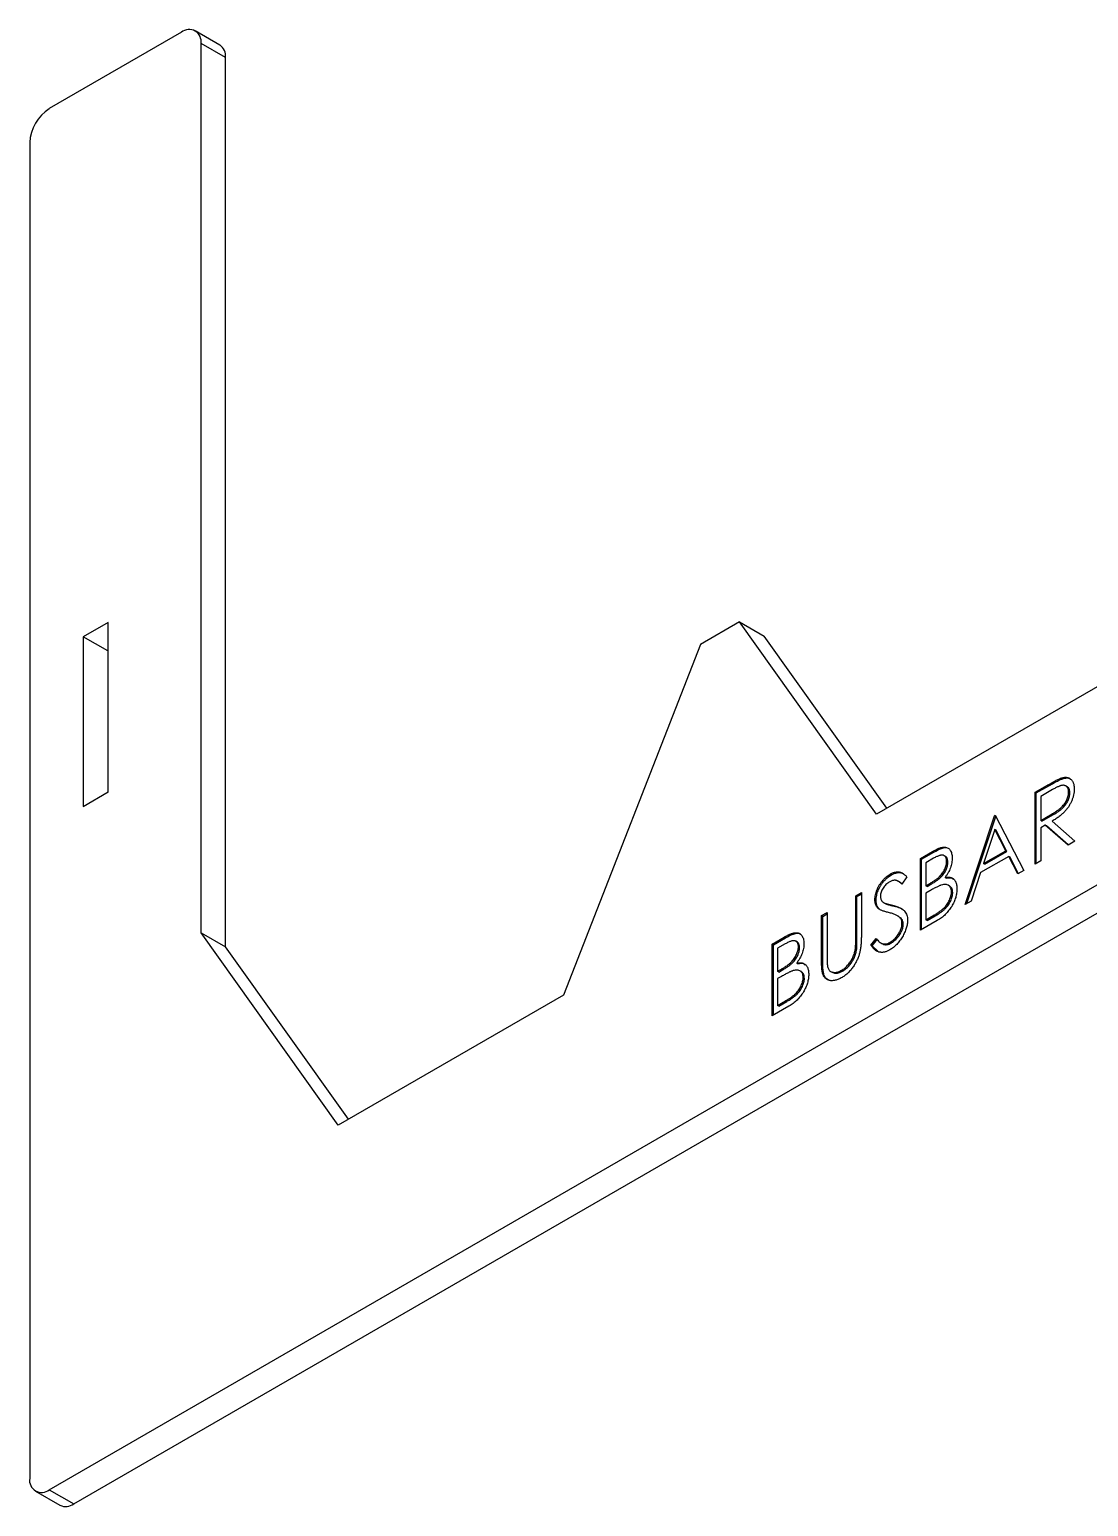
# Model space of a CAD drawing. Header units: millimetres. Extents: x 10 to 411, y 8 to 288.
# Drawn here: x 256.8 to 333.3, y 101.9 to 208.6 of the extents above; entities that cross this region are included whole.
import ezdxf

# ---------------------------------------------------------------- set-up
doc = ezdxf.new("R2010")
doc.units = ezdxf.units.MM

msp = doc.modelspace()

# ---------------------------------------------------------------- linework, layer by layer
at = {"color": 7, "linetype": 'Continuous', "lineweight": 25}
for p, q in [((267.76, 208.4), (258.21, 202.89)), ((270.53, 207.48), (268.76, 208.5)), ((269.17, 143.37), (269.17, 207.59)), ((270.94, 206.57), (269.17, 207.59)), ((270.94, 142.35), (270.94, 206.57)), ((256.8, 200.44), (256.8, 103.97)), ((258.21, 103.15), (393.98, 181.53)), ((259.98, 102.13), (395.75, 180.51)), ((262.47, 165.79), (260.67, 164.75)), ((262.47, 153.54), (262.47, 165.79)), ((308.06, 165.82), (305.24, 164.18)), ((317.96, 151.94), (308.06, 165.82)), ((308.06, 165.82), (309.83, 164.8)), ((260.67, 164.75), (260.67, 152.5)), ((262.44, 163.73), (260.67, 164.75)), ((318.7, 152.36), (309.83, 164.8)), ((262.47, 163.75), (262.44, 163.73)), ((262.44, 163.73), (262.44, 153.52)), ((305.24, 164.18), (295.34, 138.87)), ((334.23, 161.32), (317.96, 151.94)), ((329.4, 153.52), (330.3, 154.04)), ((329.49, 153.47), (330.39, 153.99)), ((330.65, 153.71), (329.81, 153.22)), ((330.39, 153.99), (330.3, 154.04)), ((331.41, 154.5), (331.32, 154.55)), ((331.71, 153.92), (331.6, 153.99)), ((260.67, 152.5), (262.47, 153.54)), ((329.4, 148.33), (329.4, 153.52)), ((329.49, 153.47), (329.4, 153.52)), ((329.49, 148.38), (329.49, 153.47)), ((329.81, 153.22), (329.81, 151.49)), ((331.91, 153.48), (331.82, 153.53)), ((324.34, 145.41), (326.47, 151.82)), ((324.47, 145.48), (326.56, 151.77)), ((326.47, 151.82), (326.53, 151.86)), ((326.56, 151.77), (326.47, 151.82)), ((326.53, 151.86), (328.6, 147.87)), ((326.56, 151.77), (326.57, 151.78)), ((329.81, 151.49), (330.63, 151.96)), ((329.9, 151.44), (329.81, 151.49)), ((329.9, 151.44), (330.72, 151.91)), ((330.72, 151.91), (330.63, 151.96)), ((326.49, 150.83), (325.68, 148.38)), ((327.28, 149.3), (326.49, 150.83)), ((326.58, 150.78), (326.49, 150.83)), ((327.37, 149.25), (326.58, 150.78)), ((330.14, 151.15), (329.81, 150.96)), ((329.81, 150.96), (329.81, 148.57)), ((331.78, 149.71), (330.14, 151.15)), ((330.22, 151.1), (330.14, 151.15)), ((331.8, 149.72), (330.22, 151.1)), ((330.63, 151.44), (332.28, 149.99)), ((332.28, 149.99), (331.78, 149.71)), ((321.12, 148.73), (321.99, 149.24)), ((321.12, 143.55), (321.12, 148.73)), ((321.2, 148.68), (321.12, 148.73)), ((321.2, 148.68), (322.08, 149.19)), ((321.2, 143.6), (321.2, 148.68)), ((322.07, 148.75), (321.52, 148.43)), ((321.52, 148.43), (321.52, 146.77)), ((322.08, 149.19), (321.99, 149.24)), ((322.95, 148.88), (322.84, 148.94)), ((323.1, 148.48), (323.01, 148.54)), ((327.5, 148.89), (325.46, 147.72)), ((325.68, 148.38), (327.28, 149.3)), ((325.77, 148.33), (325.68, 148.38)), ((325.77, 148.33), (327.37, 149.25)), ((327.37, 149.25), (327.28, 149.3)), ((328.16, 147.62), (327.5, 148.89)), ((327.59, 148.84), (327.5, 148.89)), ((328.21, 147.64), (327.59, 148.84)), ((329.81, 148.57), (329.4, 148.33)), ((319.03, 147.56), (318.94, 147.61)), ((320.14, 147.42), (319.77, 146.89)), ((322.99, 147.32), (322.9, 147.37)), ((325.46, 147.72), (324.78, 145.66)), ((328.6, 147.87), (328.16, 147.62)), ((316.45, 146.04), (316.86, 146.27)), ((316.54, 145.99), (316.86, 146.17)), ((316.86, 146.27), (316.86, 143.14)), ((319.62, 147.03), (319.51, 147.09)), ((321.52, 146.77), (321.79, 146.93)), ((321.61, 146.72), (321.52, 146.77)), ((321.79, 146.39), (321.52, 146.24)), ((321.52, 146.24), (321.52, 144.31)), ((321.61, 146.72), (321.88, 146.88)), ((321.88, 146.88), (321.79, 146.93)), ((323.23, 146.75), (323.12, 146.81)), ((323.45, 146.26), (323.36, 146.32)), ((316.45, 142.93), (316.45, 146.04)), ((316.54, 145.99), (316.45, 146.04)), ((316.54, 142.88), (316.54, 145.99)), ((317.92, 145.71), (317.83, 145.76)), ((318.17, 145.07), (318.08, 145.12)), ((318.49, 145.54), (318.6, 145.48)), ((318.62, 145.47), (318.53, 145.52)), ((319.22, 145.3), (319.14, 145.35)), ((324.78, 145.66), (324.34, 145.41)), ((313.98, 144.61), (314.38, 144.84)), ((313.98, 141.48), (313.98, 144.61)), ((314.07, 144.56), (313.98, 144.61)), ((314.07, 144.56), (314.38, 144.74)), ((314.07, 141.43), (314.07, 144.56)), ((314.38, 144.84), (314.38, 141.74)), ((319.57, 144.54), (319.46, 144.6)), ((319.72, 144.43), (319.63, 144.48)), ((319.88, 144.01), (319.79, 144.06)), ((322.33, 144.25), (321.12, 143.55)), ((321.52, 144.31), (322.09, 144.64)), ((321.61, 144.26), (321.52, 144.31)), ((321.61, 144.26), (322.18, 144.59)), ((322.18, 144.59), (322.09, 144.64)), ((279.07, 129.48), (269.17, 143.37)), ((269.17, 143.37), (270.94, 142.35)), ((310.41, 142.55), (311.28, 143.06)), ((310.5, 142.5), (311.37, 143.01)), ((311.37, 143.01), (311.28, 143.06)), ((316.54, 142.88), (316.45, 142.93)), ((317.55, 142.49), (317.93, 142.97)), ((279.81, 129.91), (270.94, 142.35)), ((310.41, 137.37), (310.41, 142.55)), ((310.5, 142.5), (310.41, 142.55)), ((310.5, 137.42), (310.5, 142.5)), ((311.36, 142.57), (310.81, 142.25)), ((310.81, 142.25), (310.81, 140.59)), ((312.24, 142.7), (312.13, 142.76)), ((312.4, 142.3), (312.31, 142.35)), ((316.49, 142.05), (316.41, 142.1)), ((317.63, 142.44), (317.55, 142.49)), ((317.63, 142.44), (318.01, 142.92)), ((318.06, 142.01), (317.63, 142.44)), ((318.24, 142.65), (318.35, 142.59)), ((319, 142.62), (318.91, 142.67)), ((312.28, 141.14), (312.19, 141.19)), ((314.07, 141.43), (313.98, 141.48)), ((310.81, 140.59), (311.08, 140.75)), ((310.9, 140.54), (310.81, 140.59)), ((311.08, 140.21), (310.81, 140.06)), ((310.81, 140.06), (310.81, 138.13)), ((310.9, 140.54), (311.17, 140.7)), ((311.17, 140.7), (311.08, 140.75)), ((312.53, 140.57), (312.42, 140.63)), ((312.74, 140.08), (312.65, 140.13)), ((314.15, 140.38), (314.06, 140.43)), ((314.63, 140.58), (314.74, 140.52)), ((315.53, 140.62), (315.44, 140.67)), ((295.34, 138.87), (279.07, 129.48)), ((311.62, 138.07), (310.41, 137.37)), ((310.81, 138.13), (311.38, 138.46)), ((310.9, 138.08), (310.81, 138.13)), ((310.9, 138.08), (311.47, 138.41)), ((311.47, 138.41), (311.38, 138.46)), ((257.21, 103.05), (258.98, 102.03)), ((258.21, 103.15), (259.98, 102.13))]:
    msp.add_line(p, q, dxfattribs=at)
for centre, radius, start, end in [((268.31, 207.73), 0.873, 350.786, 129.2033), ((269.96, 206.68), 0.986, 353.7012, 54.9867), ((259.87, 200.3), 3.07, 122.6055, 177.3945), ((257.66, 103.83), 0.873, 170.786, 309.2033), ((259.4, 102.95), 1.01, 245.6929, 305.6176)]:
    msp.add_arc(centre, radius, start, end, dxfattribs=at)
for points, knots in [([(330.3, 154.04), (330.36, 154.07), (330.48, 154.14), (330.64, 154.23), (330.79, 154.31), (330.93, 154.38), (331.05, 154.44), (331.15, 154.49), (331.24, 154.53), (331.3, 154.55), (331.32, 154.55)], [0, 0, 0, 0, 0.176258, 0.338434, 0.484822, 0.617158, 0.734698, 0.837385, 0.926372, 1, 1, 1, 1]), ([(330.39, 153.99), (330.45, 154.02), (330.57, 154.09), (330.73, 154.18), (330.88, 154.26), (331.02, 154.33), (331.14, 154.39), (331.24, 154.44), (331.33, 154.48), (331.38, 154.49), (331.41, 154.5)], [0, 0, 0, 0, 0.176258, 0.338434, 0.484822, 0.617158, 0.734698, 0.837385, 0.926372, 1, 1, 1, 1]), ([(332.23, 153.76), (332.22, 153.69), (332.22, 153.55), (332.19, 153.34), (332.13, 153.12), (332.05, 152.91), (331.95, 152.7), (331.84, 152.5), (331.7, 152.31), (331.57, 152.15), (331.45, 152.04), (331.36, 151.95), (331.26, 151.86), (331.15, 151.77), (331.03, 151.69), (330.91, 151.6), (330.77, 151.52), (330.68, 151.46), (330.63, 151.44)], [0, 0, 0, 0, 0.07878, 0.153721, 0.226714, 0.299191, 0.37119, 0.443006, 0.516689, 0.593217, 0.633873, 0.676989, 0.7229, 0.771959, 0.824211, 0.879379, 0.937948, 1, 1, 1, 1]), ([(331.82, 153.53), (331.82, 153.57), (331.82, 153.65), (331.79, 153.76), (331.75, 153.85), (331.69, 153.92), (331.62, 153.98), (331.54, 154.01), (331.45, 154.03), (331.37, 154.02), (331.29, 154.01), (331.23, 153.99), (331.15, 153.96), (331.07, 153.92), (330.98, 153.88), (330.87, 153.83), (330.76, 153.77), (330.69, 153.73), (330.65, 153.71)], [0, 0, 0, 0, 0.068814, 0.136365, 0.204019, 0.273064, 0.342913, 0.410965, 0.479169, 0.549308, 0.587652, 0.630647, 0.678879, 0.731934, 0.791111, 0.855283, 0.925086, 1, 1, 1, 1]), ([(331.32, 154.55), (331.35, 154.56), (331.42, 154.58), (331.51, 154.6), (331.6, 154.6), (331.69, 154.6), (331.76, 154.58), (331.84, 154.56), (331.91, 154.52), (331.97, 154.47), (332.03, 154.42), (332.09, 154.35), (332.13, 154.28), (332.16, 154.19), (332.19, 154.1), (332.21, 154), (332.22, 153.88), (332.22, 153.8), (332.23, 153.76)], [0, 0, 0, 0, 0.064217, 0.127064, 0.188745, 0.249132, 0.309453, 0.369827, 0.43065, 0.492352, 0.554072, 0.61569, 0.676798, 0.738439, 0.801317, 0.865185, 0.931641, 1, 1, 1, 1]), ([(331.41, 154.5), (331.55, 154.54), (331.77, 154.59), (331.92, 154.49), (331.97, 154.45)], [0, 0, 0, 0, 0.6634138, 1, 1, 1, 1]), ([(331.91, 153.48), (331.91, 153.55), (331.9, 153.7), (331.82, 153.85), (331.73, 153.9), (331.7, 153.92)], [0, 0, 0, 0, 0.356796, 0.713599, 1, 1, 1, 1]), ([(330.63, 151.96), (330.67, 151.98), (330.74, 152.02), (330.85, 152.09), (330.95, 152.16), (331.04, 152.22), (331.13, 152.28), (331.2, 152.34), (331.27, 152.4), (331.35, 152.48), (331.44, 152.58), (331.54, 152.7), (331.63, 152.84), (331.7, 152.98), (331.75, 153.12), (331.79, 153.26), (331.82, 153.4), (331.82, 153.48), (331.82, 153.53)], [0, 0, 0, 0, 0.071668, 0.138913, 0.201185, 0.259124, 0.312255, 0.360682, 0.405086, 0.445102, 0.518778, 0.589462, 0.658462, 0.727283, 0.796322, 0.863175, 0.930949, 1, 1, 1, 1]), ([(330.72, 151.91), (330.76, 151.93), (330.83, 151.97), (330.94, 152.04), (331.04, 152.1), (331.13, 152.17), (331.22, 152.23), (331.29, 152.29), (331.36, 152.35), (331.44, 152.43), (331.53, 152.53), (331.63, 152.65), (331.71, 152.79), (331.78, 152.93), (331.84, 153.07), (331.88, 153.21), (331.91, 153.35), (331.91, 153.43), (331.91, 153.48)], [0, 0, 0, 0, 0.071668, 0.138913, 0.201185, 0.259124, 0.312255, 0.360682, 0.405086, 0.445102, 0.518778, 0.589462, 0.658462, 0.727283, 0.796322, 0.863175, 0.930949, 1, 1, 1, 1]), ([(321.99, 149.24), (322.03, 149.26), (322.12, 149.31), (322.24, 149.37), (322.35, 149.43), (322.46, 149.47), (322.55, 149.51), (322.65, 149.53), (322.73, 149.55), (322.83, 149.56), (322.94, 149.56), (323.06, 149.52), (323.17, 149.46), (323.26, 149.37), (323.33, 149.25), (323.38, 149.11), (323.41, 148.96), (323.42, 148.84), (323.42, 148.78)], [0, 0, 0, 0, 0.062594, 0.121323, 0.17668, 0.228365, 0.276868, 0.321879, 0.364099, 0.403356, 0.477968, 0.550535, 0.623584, 0.698175, 0.773354, 0.847281, 0.922818, 1, 1, 1, 1]), ([(322.08, 149.19), (322.27, 149.29), (322.64, 149.49), (323.06, 149.57), (323.18, 149.45), (323.18, 149.44)], [0, 0, 0, 0, 0.4867958, 0.9688972, 1, 1, 1, 1]), ([(321.79, 146.93), (321.83, 146.95), (321.9, 147), (322.02, 147.06), (322.12, 147.13), (322.21, 147.2), (322.3, 147.26), (322.38, 147.32), (322.45, 147.38), (322.53, 147.46), (322.62, 147.56), (322.72, 147.69), (322.81, 147.83), (322.88, 147.97), (322.94, 148.12), (322.98, 148.26), (323.01, 148.4), (323.01, 148.49), (323.01, 148.54)], [0, 0, 0, 0, 0.072301, 0.1397003, 0.2022885, 0.2605995, 0.3131903, 0.3617389, 0.4057065, 0.44554, 0.518832, 0.5897782, 0.6588675, 0.7284305, 0.7972827, 0.8648154, 0.9313638, 1, 1, 1, 1]), ([(321.88, 146.88), (321.92, 146.9), (321.99, 146.95), (322.1, 147.01), (322.21, 147.08), (322.3, 147.15), (322.39, 147.21), (322.47, 147.27), (322.54, 147.33), (322.62, 147.41), (322.71, 147.51), (322.81, 147.64), (322.9, 147.78), (322.97, 147.92), (323.03, 148.07), (323.07, 148.21), (323.1, 148.35), (323.1, 148.44), (323.1, 148.48)], [0, 0, 0, 0, 0.072301, 0.1397003, 0.2022885, 0.2605995, 0.3131903, 0.3617389, 0.4057065, 0.44554, 0.518832, 0.5897782, 0.6588675, 0.7284305, 0.7972827, 0.8648154, 0.9313638, 1, 1, 1, 1]), ([(323.01, 148.54), (323.01, 148.56), (323.01, 148.62), (323, 148.7), (322.98, 148.76), (322.96, 148.82), (322.93, 148.87), (322.89, 148.91), (322.84, 148.94), (322.79, 148.97), (322.73, 148.98), (322.66, 148.98), (322.58, 148.97), (322.49, 148.95), (322.4, 148.91), (322.29, 148.87), (322.18, 148.82), (322.1, 148.77), (322.07, 148.75)], [0, 0, 0, 0, 0.0570031, 0.1118179, 0.1644024, 0.2158698, 0.2668411, 0.317479, 0.3699021, 0.4234004, 0.4797184, 0.5392415, 0.6024307, 0.6710295, 0.7444848, 0.823454, 0.9087403, 1, 1, 1, 1]), ([(323.42, 148.78), (323.42, 148.72), (323.41, 148.61), (323.39, 148.43), (323.35, 148.24), (323.29, 148.06), (323.21, 147.88), (323.13, 147.71), (323.02, 147.54), (322.94, 147.43), (322.9, 147.37)], [0, 0, 0, 0, 0.130569, 0.256581, 0.380552, 0.503623, 0.625739, 0.747549, 0.871766, 1, 1, 1, 1]), ([(323.1, 148.48), (323.09, 148.61), (323.08, 148.78), (322.97, 148.86), (322.94, 148.88)], [0, 0, 0, 0, 0.692545, 1, 1, 1, 1]), ([(317.83, 145.76), (317.84, 145.82), (317.84, 145.93), (317.87, 146.1), (317.91, 146.28), (317.97, 146.46), (318.05, 146.63), (318.15, 146.81), (318.26, 146.97), (318.38, 147.13), (318.51, 147.27), (318.65, 147.41), (318.79, 147.52), (318.89, 147.58), (318.94, 147.61)], [0, 0, 0, 0, 0.083785, 0.16578, 0.24628, 0.327461, 0.408797, 0.489715, 0.571376, 0.655523, 0.741019, 0.826547, 0.911989, 1, 1, 1, 1]), ([(317.92, 145.71), (317.92, 145.77), (317.93, 145.88), (317.96, 146.05), (318, 146.23), (318.06, 146.41), (318.14, 146.58), (318.23, 146.76), (318.34, 146.92), (318.46, 147.08), (318.6, 147.22), (318.74, 147.35), (318.88, 147.47), (318.98, 147.53), (319.03, 147.56)], [0, 0, 0, 0, 0.083785, 0.16578, 0.24628, 0.327461, 0.408797, 0.489715, 0.571376, 0.655523, 0.741019, 0.826547, 0.911989, 1, 1, 1, 1]), ([(318.94, 147.61), (318.99, 147.64), (319.1, 147.7), (319.25, 147.75), (319.4, 147.77), (319.52, 147.77), (319.62, 147.76), (319.69, 147.74), (319.76, 147.71), (319.83, 147.67), (319.91, 147.62), (319.98, 147.56), (320.06, 147.5), (320.11, 147.45), (320.14, 147.42)], [0, 0, 0, 0, 0.107233, 0.213252, 0.31883, 0.426794, 0.483646, 0.543604, 0.608308, 0.677127, 0.750686, 0.828713, 0.91219, 1, 1, 1, 1]), ([(319.03, 147.56), (319.17, 147.62), (319.44, 147.75), (319.74, 147.73), (319.87, 147.63), (319.9, 147.6)], [0, 0, 0, 0, 0.4156166, 0.8312351, 1, 1, 1, 1]), ([(322.9, 147.37), (322.95, 147.38), (323.05, 147.39), (323.18, 147.4), (323.3, 147.38), (323.4, 147.34), (323.48, 147.3), (323.55, 147.23), (323.61, 147.15), (323.67, 147.06), (323.71, 146.95), (323.74, 146.83), (323.76, 146.69), (323.76, 146.6), (323.76, 146.55)], [0, 0, 0, 0, 0.106057, 0.202914, 0.2903, 0.370223, 0.446384, 0.521397, 0.598291, 0.676142, 0.755529, 0.834887, 0.916646, 1, 1, 1, 1]), ([(322.99, 147.32), (323.13, 147.35), (323.33, 147.38), (323.46, 147.28), (323.51, 147.24)], [0, 0, 0, 0, 0.693353, 1, 1, 1, 1]), ([(318.9, 147.05), (318.85, 147.02), (318.76, 146.97), (318.63, 146.86), (318.52, 146.73), (318.42, 146.59), (318.34, 146.45), (318.28, 146.3), (318.24, 146.15), (318.24, 146.06), (318.24, 146.02)], [0, 0, 0, 0, 0.1430731, 0.275903, 0.4023709, 0.5284136, 0.6503564, 0.7658951, 0.8807741, 1, 1, 1, 1]), ([(319.77, 146.89), (319.75, 146.91), (319.71, 146.95), (319.64, 147), (319.58, 147.05), (319.52, 147.08), (319.47, 147.12), (319.41, 147.14), (319.36, 147.15), (319.3, 147.17), (319.22, 147.17), (319.11, 147.15), (319.01, 147.11), (318.93, 147.07), (318.9, 147.05)], [0, 0, 0, 0, 0.098469, 0.189629, 0.274184, 0.352183, 0.423199, 0.488551, 0.548473, 0.60144, 0.701198, 0.799592, 0.898545, 1, 1, 1, 1]), ([(319.78, 146.91), (319.74, 146.94), (319.69, 146.99), (319.63, 147.02), (319.61, 147.03)], [0, 0, 0, 0, 0.704684, 1, 1, 1, 1]), ([(322.63, 146.82), (322.6, 146.81), (322.56, 146.79), (322.48, 146.76), (322.39, 146.72), (322.29, 146.67), (322.18, 146.62), (322.06, 146.55), (321.93, 146.47), (321.83, 146.42), (321.79, 146.39)], [0, 0, 0, 0, 0.079306, 0.171953, 0.277057, 0.394731, 0.526177, 0.671345, 0.829285, 1, 1, 1, 1]), ([(322.09, 144.64), (322.13, 144.67), (322.21, 144.71), (322.33, 144.78), (322.43, 144.85), (322.53, 144.92), (322.62, 144.99), (322.7, 145.05), (322.77, 145.12), (322.86, 145.2), (322.95, 145.3), (323.05, 145.44), (323.14, 145.58), (323.22, 145.74), (323.28, 145.89), (323.33, 146.04), (323.36, 146.18), (323.36, 146.27), (323.36, 146.32)], [0, 0, 0, 0, 0.0725025, 0.139739, 0.2017951, 0.2598219, 0.312206, 0.3607734, 0.4045403, 0.4436981, 0.5168408, 0.5878743, 0.6579654, 0.7289694, 0.7993077, 0.8666358, 0.9331163, 1, 1, 1, 1]), ([(322.18, 144.59), (322.22, 144.62), (322.3, 144.66), (322.42, 144.73), (322.52, 144.8), (322.62, 144.87), (322.71, 144.94), (322.79, 145), (322.86, 145.07), (322.94, 145.15), (323.04, 145.25), (323.14, 145.39), (323.23, 145.53), (323.31, 145.68), (323.37, 145.84), (323.42, 145.99), (323.44, 146.13), (323.45, 146.22), (323.45, 146.26)], [0, 0, 0, 0, 0.0725025, 0.139739, 0.2017951, 0.2598219, 0.312206, 0.3607734, 0.4045403, 0.4436981, 0.5168408, 0.5878743, 0.6579654, 0.7289694, 0.7993077, 0.8666358, 0.9331163, 1, 1, 1, 1]), ([(323.76, 146.55), (323.76, 146.5), (323.76, 146.4), (323.74, 146.24), (323.71, 146.08), (323.67, 145.92), (323.61, 145.76), (323.55, 145.6), (323.47, 145.44), (323.38, 145.28), (323.27, 145.12), (323.16, 144.97), (323.04, 144.83), (322.92, 144.69), (322.78, 144.57), (322.64, 144.45), (322.49, 144.34), (322.38, 144.28), (322.33, 144.25)], [0, 0, 0, 0, 0.06116, 0.120335, 0.17818, 0.235235, 0.292683, 0.351186, 0.410457, 0.47172, 0.533761, 0.595739, 0.657888, 0.721295, 0.786823, 0.854686, 0.925478, 1, 1, 1, 1]), ([(323.36, 146.32), (323.36, 146.34), (323.36, 146.4), (323.35, 146.47), (323.33, 146.54), (323.31, 146.6), (323.28, 146.66), (323.25, 146.71), (323.21, 146.75), (323.15, 146.8), (323.06, 146.85), (322.93, 146.87), (322.79, 146.86), (322.68, 146.83), (322.63, 146.82)], [0, 0, 0, 0, 0.060287, 0.119602, 0.177503, 0.235143, 0.292133, 0.350871, 0.410098, 0.470732, 0.594829, 0.722579, 0.856691, 1, 1, 1, 1]), ([(323.45, 146.26), (323.44, 146.39), (323.42, 146.61), (323.28, 146.7), (323.22, 146.74)], [0, 0, 0, 0, 0.551266, 1, 1, 1, 1]), ([(318.08, 145.12), (318.07, 145.14), (318.03, 145.17), (317.97, 145.24), (317.93, 145.31), (317.9, 145.39), (317.87, 145.47), (317.85, 145.56), (317.84, 145.66), (317.83, 145.73), (317.83, 145.76)], [0, 0, 0, 0, 0.133507, 0.262559, 0.388264, 0.512667, 0.633722, 0.755394, 0.877553, 1, 1, 1, 1]), ([(318.17, 145.07), (318.15, 145.09), (318.11, 145.12), (318.06, 145.19), (318.02, 145.26), (317.98, 145.34), (317.96, 145.42), (317.94, 145.51), (317.92, 145.61), (317.92, 145.68), (317.92, 145.71)], [0, 0, 0, 0, 0.133507, 0.262559, 0.388264, 0.512667, 0.633722, 0.755394, 0.877553, 1, 1, 1, 1]), ([(318.82, 144.84), (318.77, 144.85), (318.68, 144.87), (318.56, 144.91), (318.44, 144.94), (318.34, 144.98), (318.26, 145.01), (318.19, 145.05), (318.13, 145.08), (318.1, 145.11), (318.08, 145.12)], [0, 0, 0, 0, 0.181535, 0.347082, 0.495568, 0.628357, 0.74552, 0.845831, 0.930782, 1, 1, 1, 1]), ([(318.24, 146.02), (318.24, 145.99), (318.24, 145.93), (318.25, 145.86), (318.27, 145.79), (318.3, 145.72), (318.34, 145.66), (318.39, 145.61), (318.46, 145.56), (318.51, 145.53), (318.53, 145.52)], [0, 0, 0, 0, 0.1072852, 0.2147459, 0.3229386, 0.4341162, 0.5534123, 0.686073, 0.834256, 1, 1, 1, 1]), ([(318.53, 145.52), (318.54, 145.51), (318.57, 145.5), (318.61, 145.49), (318.67, 145.47), (318.73, 145.45), (318.82, 145.43), (318.91, 145.4), (319.02, 145.38), (319.1, 145.36), (319.14, 145.35)], [0, 0, 0, 0, 0.052594, 0.124952, 0.218094, 0.333502, 0.468789, 0.624938, 0.801683, 1, 1, 1, 1]), ([(318.62, 145.47), (318.63, 145.46), (318.65, 145.45), (318.7, 145.44), (318.75, 145.42), (318.82, 145.4), (318.9, 145.38), (319, 145.35), (319.11, 145.33), (319.18, 145.31), (319.22, 145.3)], [0, 0, 0, 0, 0.052594, 0.124952, 0.218094, 0.333502, 0.468789, 0.624938, 0.801683, 1, 1, 1, 1]), ([(319.14, 145.35), (319.19, 145.34), (319.28, 145.31), (319.41, 145.27), (319.54, 145.22), (319.65, 145.17), (319.74, 145.12), (319.83, 145.07), (319.91, 145.01), (319.99, 144.92), (320.07, 144.81), (320.14, 144.65), (320.19, 144.48), (320.19, 144.35), (320.19, 144.29)], [0, 0, 0, 0, 0.096972, 0.187773, 0.272396, 0.351321, 0.424335, 0.491909, 0.554233, 0.611268, 0.716348, 0.81454, 0.908495, 1, 1, 1, 1]), ([(319.22, 145.3), (319.37, 145.26), (319.58, 145.21), (319.76, 145.1), (319.82, 145.06)], [0, 0, 0, 0, 0.670506, 1, 1, 1, 1]), ([(319.63, 144.48), (319.61, 144.5), (319.57, 144.53), (319.5, 144.58), (319.41, 144.63), (319.32, 144.68), (319.21, 144.72), (319.09, 144.76), (318.96, 144.8), (318.87, 144.82), (318.82, 144.84)], [0, 0, 0, 0, 0.090279, 0.18953, 0.299198, 0.418926, 0.548376, 0.688136, 0.839084, 1, 1, 1, 1]), ([(320.19, 144.29), (320.19, 144.24), (320.19, 144.15), (320.17, 144), (320.14, 143.85), (320.1, 143.7), (320.05, 143.55), (319.98, 143.4), (319.91, 143.24), (319.82, 143.08), (319.73, 142.93), (319.62, 142.79), (319.52, 142.65), (319.41, 142.53), (319.29, 142.42), (319.17, 142.31), (319.04, 142.22), (318.96, 142.17), (318.91, 142.14)], [0, 0, 0, 0, 0.061484, 0.121775, 0.18092, 0.240256, 0.300114, 0.361146, 0.423501, 0.488669, 0.553954, 0.617581, 0.680238, 0.742187, 0.804663, 0.868259, 0.93302, 1, 1, 1, 1]), ([(318.91, 142.67), (318.95, 142.7), (319.03, 142.75), (319.14, 142.84), (319.26, 142.94), (319.36, 143.05), (319.46, 143.17), (319.55, 143.3), (319.62, 143.43), (319.68, 143.56), (319.73, 143.69), (319.77, 143.82), (319.79, 143.95), (319.79, 144.02), (319.79, 144.06)], [0, 0, 0, 0, 0.091264, 0.18093, 0.270088, 0.360156, 0.448343, 0.532666, 0.613834, 0.693982, 0.772716, 0.849335, 0.923967, 1, 1, 1, 1]), ([(319, 142.62), (319.04, 142.65), (319.12, 142.7), (319.23, 142.79), (319.34, 142.89), (319.45, 143), (319.55, 143.12), (319.64, 143.25), (319.71, 143.38), (319.77, 143.51), (319.82, 143.64), (319.86, 143.77), (319.88, 143.89), (319.88, 143.97), (319.88, 144.01)], [0, 0, 0, 0, 0.091264, 0.18093, 0.270088, 0.360156, 0.448343, 0.532666, 0.613834, 0.693982, 0.772716, 0.849335, 0.923967, 1, 1, 1, 1]), ([(319.79, 144.06), (319.79, 144.1), (319.79, 144.19), (319.75, 144.3), (319.7, 144.4), (319.65, 144.45), (319.63, 144.48)], [0, 0, 0, 0, 0.234723, 0.477158, 0.728556, 1, 1, 1, 1]), ([(319.88, 144.01), (319.88, 144.05), (319.87, 144.14), (319.84, 144.25), (319.79, 144.35), (319.74, 144.4), (319.72, 144.43)], [0, 0, 0, 0, 0.234723, 0.477158, 0.728556, 1, 1, 1, 1]), ([(311.28, 143.06), (311.33, 143.08), (311.41, 143.13), (311.53, 143.19), (311.64, 143.25), (311.75, 143.29), (311.85, 143.33), (311.94, 143.35), (312.02, 143.37), (312.12, 143.38), (312.23, 143.38), (312.35, 143.34), (312.46, 143.28), (312.55, 143.19), (312.62, 143.07), (312.67, 142.93), (312.71, 142.78), (312.71, 142.66), (312.71, 142.6)], [0, 0, 0, 0, 0.062594, 0.121323, 0.17668, 0.228365, 0.276868, 0.321879, 0.364099, 0.403356, 0.477968, 0.550535, 0.623584, 0.698175, 0.773354, 0.847281, 0.922818, 1, 1, 1, 1]), ([(311.37, 143.01), (311.56, 143.11), (311.93, 143.3), (312.36, 143.39), (312.47, 143.27), (312.48, 143.26)], [0, 0, 0, 0, 0.486796, 0.968897, 1, 1, 1, 1]), ([(316.86, 143.14), (316.86, 143.09), (316.85, 142.98), (316.85, 142.81), (316.84, 142.65), (316.83, 142.5), (316.81, 142.35), (316.79, 142.22), (316.77, 142.08), (316.74, 141.95), (316.71, 141.83), (316.67, 141.7), (316.63, 141.58), (316.57, 141.45), (316.51, 141.33), (316.44, 141.2), (316.37, 141.07), (316.29, 140.94), (316.2, 140.82), (316.11, 140.7), (316.01, 140.59), (315.91, 140.49), (315.8, 140.39), (315.69, 140.3), (315.58, 140.22), (315.5, 140.17), (315.46, 140.15)], [0, 0, 0, 0, 0.054858, 0.1070588, 0.1569784, 0.2039923, 0.2484915, 0.2904833, 0.330489, 0.3678859, 0.4038581, 0.4400093, 0.476295, 0.5127923, 0.5504848, 0.5883811, 0.6276453, 0.6679795, 0.7084328, 0.7486023, 0.7890878, 0.8294612, 0.870371, 0.9122142, 0.9555466, 1, 1, 1, 1]), ([(316.41, 142.1), (316.41, 142.12), (316.42, 142.17), (316.43, 142.24), (316.44, 142.33), (316.44, 142.43), (316.45, 142.54), (316.45, 142.66), (316.45, 142.79), (316.45, 142.89), (316.45, 142.93)], [0, 0, 0, 0, 0.069835, 0.155621, 0.257802, 0.373811, 0.506402, 0.655564, 0.820079, 1, 1, 1, 1]), ([(317.93, 142.97), (317.96, 142.92), (318.03, 142.83), (318.14, 142.72), (318.26, 142.64), (318.38, 142.58), (318.51, 142.56), (318.64, 142.57), (318.77, 142.6), (318.87, 142.65), (318.91, 142.67)], [0, 0, 0, 0, 0.159004, 0.304646, 0.438547, 0.562322, 0.677433, 0.786897, 0.893611, 1, 1, 1, 1]), ([(311.08, 140.75), (311.12, 140.77), (311.2, 140.82), (311.31, 140.88), (311.41, 140.95), (311.51, 141.02), (311.59, 141.08), (311.67, 141.14), (311.74, 141.2), (311.82, 141.28), (311.91, 141.38), (312.01, 141.51), (312.1, 141.65), (312.17, 141.79), (312.23, 141.94), (312.28, 142.08), (312.3, 142.22), (312.31, 142.31), (312.31, 142.35)], [0, 0, 0, 0, 0.072301, 0.1397, 0.202289, 0.2606, 0.31319, 0.361739, 0.405706, 0.44554, 0.518832, 0.589778, 0.658867, 0.72843, 0.797283, 0.864815, 0.931364, 1, 1, 1, 1]), ([(311.17, 140.7), (311.21, 140.72), (311.29, 140.76), (311.4, 140.83), (311.5, 140.9), (311.59, 140.96), (311.68, 141.03), (311.76, 141.09), (311.83, 141.15), (311.91, 141.23), (312, 141.33), (312.1, 141.46), (312.19, 141.6), (312.26, 141.74), (312.32, 141.89), (312.36, 142.03), (312.39, 142.17), (312.39, 142.26), (312.4, 142.3)], [0, 0, 0, 0, 0.072301, 0.1397, 0.202289, 0.2606, 0.31319, 0.361739, 0.405706, 0.44554, 0.518832, 0.589778, 0.658867, 0.72843, 0.797283, 0.864815, 0.931364, 1, 1, 1, 1]), ([(312.31, 142.35), (312.31, 142.38), (312.31, 142.44), (312.29, 142.51), (312.28, 142.58), (312.25, 142.64), (312.22, 142.69), (312.18, 142.73), (312.13, 142.76), (312.08, 142.78), (312.02, 142.8), (311.95, 142.8), (311.87, 142.79), (311.78, 142.77), (311.69, 142.73), (311.59, 142.69), (311.47, 142.63), (311.4, 142.59), (311.36, 142.57)], [0, 0, 0, 0, 0.057003, 0.111818, 0.164402, 0.21587, 0.266841, 0.317479, 0.369902, 0.4234, 0.479718, 0.539241, 0.602431, 0.67103, 0.744485, 0.823454, 0.90874, 1, 1, 1, 1]), ([(312.71, 142.6), (312.71, 142.54), (312.71, 142.42), (312.68, 142.24), (312.64, 142.06), (312.58, 141.88), (312.51, 141.7), (312.42, 141.53), (312.31, 141.36), (312.23, 141.25), (312.19, 141.19)], [0, 0, 0, 0, 0.130569, 0.256581, 0.380552, 0.503623, 0.625739, 0.747549, 0.871766, 1, 1, 1, 1]), ([(312.4, 142.3), (312.38, 142.43), (312.37, 142.6), (312.26, 142.68), (312.23, 142.7)], [0, 0, 0, 0, 0.692545, 1, 1, 1, 1]), ([(315.44, 140.67), (315.47, 140.69), (315.55, 140.74), (315.66, 140.82), (315.76, 140.92), (315.87, 141.02), (315.96, 141.14), (316.05, 141.26), (316.13, 141.39), (316.21, 141.52), (316.27, 141.66), (316.33, 141.8), (316.37, 141.95), (316.39, 142.05), (316.41, 142.1)], [0, 0, 0, 0, 0.082891, 0.165303, 0.247762, 0.331528, 0.41528, 0.496366, 0.577151, 0.657783, 0.739322, 0.823793, 0.909476, 1, 1, 1, 1]), ([(315.53, 140.62), (315.56, 140.64), (315.64, 140.69), (315.74, 140.77), (315.85, 140.87), (315.95, 140.97), (316.05, 141.09), (316.14, 141.21), (316.22, 141.34), (316.3, 141.47), (316.36, 141.61), (316.42, 141.75), (316.46, 141.9), (316.48, 142), (316.49, 142.05)], [0, 0, 0, 0, 0.082891, 0.165303, 0.247762, 0.331528, 0.41528, 0.496366, 0.577151, 0.657783, 0.739322, 0.823793, 0.909476, 1, 1, 1, 1]), ([(316.49, 142.05), (316.5, 142.07), (316.51, 142.12), (316.52, 142.19), (316.52, 142.28), (316.53, 142.38), (316.54, 142.49), (316.54, 142.61), (316.54, 142.74), (316.54, 142.83), (316.54, 142.88)], [0, 0, 0, 0, 0.069835, 0.155621, 0.257802, 0.373811, 0.506402, 0.655564, 0.820079, 1, 1, 1, 1]), ([(318.91, 142.14), (318.88, 142.12), (318.81, 142.09), (318.71, 142.04), (318.61, 142), (318.52, 141.98), (318.43, 141.96), (318.34, 141.96), (318.25, 141.96), (318.16, 141.97), (318.08, 141.99), (318, 142.03), (317.92, 142.08), (317.84, 142.13), (317.76, 142.21), (317.69, 142.29), (317.62, 142.38), (317.57, 142.45), (317.55, 142.49)], [0, 0, 0, 0, 0.057208, 0.113696, 0.169178, 0.224159, 0.27872, 0.333794, 0.389241, 0.445822, 0.503704, 0.564294, 0.627975, 0.695038, 0.765373, 0.839611, 0.917538, 1, 1, 1, 1]), ([(318.35, 142.61), (318.39, 142.58), (318.49, 142.51), (318.72, 142.49), (318.91, 142.58), (319, 142.62)], [0, 0, 0, 0, 0.230889, 0.615656, 1, 1, 1, 1]), ([(312.19, 141.19), (312.24, 141.2), (312.34, 141.21), (312.47, 141.21), (312.59, 141.2), (312.69, 141.16), (312.77, 141.11), (312.85, 141.05), (312.91, 140.97), (312.96, 140.88), (313, 140.77), (313.03, 140.65), (313.05, 140.51), (313.05, 140.42), (313.06, 140.37)], [0, 0, 0, 0, 0.106057, 0.202914, 0.2903, 0.370223, 0.446384, 0.521397, 0.598291, 0.676142, 0.755529, 0.834887, 0.916646, 1, 1, 1, 1]), ([(312.28, 141.14), (312.42, 141.17), (312.62, 141.2), (312.76, 141.09), (312.8, 141.06)], [0, 0, 0, 0, 0.693353, 1, 1, 1, 1]), ([(314.06, 140.43), (314.05, 140.46), (314.04, 140.51), (314.02, 140.6), (314.01, 140.71), (314, 140.83), (313.99, 140.97), (313.98, 141.12), (313.98, 141.3), (313.98, 141.42), (313.98, 141.48)], [0, 0, 0, 0, 0.07813, 0.169465, 0.274335, 0.39211, 0.523687, 0.668365, 0.827132, 1, 1, 1, 1]), ([(314.15, 140.38), (314.14, 140.41), (314.12, 140.46), (314.11, 140.55), (314.1, 140.66), (314.08, 140.78), (314.08, 140.92), (314.07, 141.07), (314.07, 141.24), (314.07, 141.37), (314.07, 141.43)], [0, 0, 0, 0, 0.07813, 0.169465, 0.274335, 0.39211, 0.523687, 0.668365, 0.827132, 1, 1, 1, 1]), ([(314.38, 141.74), (314.38, 141.69), (314.38, 141.61), (314.38, 141.49), (314.38, 141.39), (314.38, 141.3), (314.39, 141.22), (314.39, 141.15), (314.39, 141.1), (314.4, 141.07), (314.4, 141.06)], [0, 0, 0, 0, 0.191079, 0.362605, 0.516099, 0.650038, 0.765977, 0.862374, 0.940842, 1, 1, 1, 1]), ([(314.4, 141.06), (314.4, 141.01), (314.42, 140.93), (314.45, 140.81), (314.5, 140.72), (314.55, 140.64), (314.62, 140.58), (314.71, 140.54), (314.81, 140.52), (314.93, 140.51), (315.05, 140.52), (315.18, 140.55), (315.31, 140.6), (315.4, 140.65), (315.44, 140.67)], [0, 0, 0, 0, 0.086315, 0.167766, 0.244433, 0.318135, 0.391884, 0.470068, 0.553904, 0.644339, 0.736875, 0.826168, 0.913679, 1, 1, 1, 1]), ([(311.92, 140.64), (311.9, 140.63), (311.85, 140.61), (311.77, 140.58), (311.68, 140.54), (311.58, 140.49), (311.47, 140.43), (311.35, 140.37), (311.22, 140.29), (311.13, 140.24), (311.08, 140.21)], [0, 0, 0, 0, 0.079306, 0.171953, 0.277057, 0.394731, 0.526177, 0.671345, 0.829285, 1, 1, 1, 1]), ([(311.38, 138.46), (311.43, 138.49), (311.51, 138.53), (311.62, 138.6), (311.73, 138.67), (311.82, 138.74), (311.91, 138.81), (311.99, 138.87), (312.06, 138.93), (312.15, 139.02), (312.24, 139.12), (312.34, 139.26), (312.43, 139.4), (312.51, 139.55), (312.57, 139.71), (312.62, 139.86), (312.65, 140), (312.65, 140.09), (312.65, 140.13)], [0, 0, 0, 0, 0.072502, 0.139739, 0.201795, 0.259822, 0.312206, 0.360773, 0.40454, 0.443698, 0.516841, 0.587874, 0.657965, 0.728969, 0.799308, 0.866636, 0.933116, 1, 1, 1, 1]), ([(311.47, 138.41), (311.51, 138.44), (311.59, 138.48), (311.71, 138.55), (311.81, 138.62), (311.91, 138.69), (312, 138.76), (312.08, 138.82), (312.15, 138.88), (312.24, 138.97), (312.33, 139.07), (312.43, 139.21), (312.52, 139.35), (312.6, 139.5), (312.66, 139.66), (312.71, 139.81), (312.74, 139.95), (312.74, 140.04), (312.74, 140.08)], [0, 0, 0, 0, 0.072502, 0.139739, 0.201795, 0.259822, 0.312206, 0.360773, 0.40454, 0.443698, 0.516841, 0.587874, 0.657965, 0.728969, 0.799308, 0.866636, 0.933116, 1, 1, 1, 1]), ([(313.06, 140.37), (313.05, 140.32), (313.05, 140.21), (313.03, 140.06), (313, 139.9), (312.96, 139.74), (312.91, 139.58), (312.84, 139.42), (312.76, 139.26), (312.67, 139.1), (312.57, 138.94), (312.46, 138.79), (312.34, 138.65), (312.21, 138.51), (312.08, 138.39), (311.93, 138.27), (311.78, 138.16), (311.68, 138.1), (311.62, 138.07)], [0, 0, 0, 0, 0.0611603, 0.1203346, 0.1781803, 0.2352351, 0.292683, 0.3511862, 0.4104566, 0.4717199, 0.5337612, 0.595739, 0.6578875, 0.7212952, 0.7868225, 0.8546862, 0.925478, 1, 1, 1, 1]), ([(312.65, 140.13), (312.65, 140.16), (312.65, 140.22), (312.64, 140.29), (312.63, 140.36), (312.61, 140.42), (312.58, 140.48), (312.54, 140.53), (312.5, 140.57), (312.44, 140.62), (312.35, 140.66), (312.22, 140.69), (312.08, 140.68), (311.97, 140.65), (311.92, 140.64)], [0, 0, 0, 0, 0.060287, 0.119602, 0.177503, 0.235143, 0.292133, 0.350871, 0.410098, 0.470732, 0.594829, 0.722579, 0.856691, 1, 1, 1, 1]), ([(312.74, 140.08), (312.73, 140.21), (312.71, 140.43), (312.57, 140.52), (312.51, 140.56)], [0, 0, 0, 0, 0.5512657, 1, 1, 1, 1]), ([(315.46, 140.15), (315.42, 140.13), (315.33, 140.08), (315.21, 140.02), (315.09, 139.98), (314.97, 139.94), (314.86, 139.92), (314.76, 139.91), (314.65, 139.91), (314.56, 139.93), (314.47, 139.95), (314.39, 139.99), (314.31, 140.04), (314.25, 140.1), (314.19, 140.16), (314.13, 140.24), (314.09, 140.33), (314.07, 140.4), (314.06, 140.43)], [0, 0, 0, 0, 0.071175, 0.139644, 0.206317, 0.271373, 0.335418, 0.398076, 0.460608, 0.52297, 0.584716, 0.644895, 0.704291, 0.762998, 0.821087, 0.880104, 0.939388, 1, 1, 1, 1]), ([(314.47, 139.97), (314.41, 140), (314.26, 140.07), (314.19, 140.26), (314.15, 140.38)], [0, 0, 0, 0, 0.356107, 1, 1, 1, 1]), ([(314.75, 140.55), (314.8, 140.52), (314.92, 140.43), (315.2, 140.47), (315.42, 140.57), (315.53, 140.62)], [0, 0, 0, 0, 0.256796, 0.628572, 1, 1, 1, 1])]:
    msp.add_open_spline(points, degree=3, knots=knots, dxfattribs=at)

doc.saveas('drawing.dxf')
